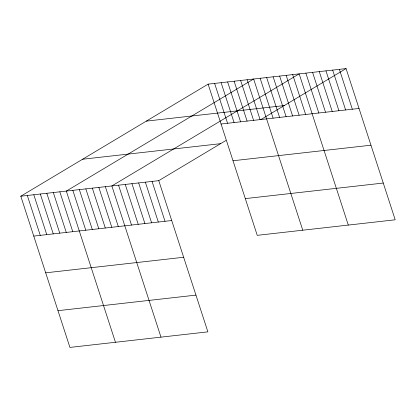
<?xml version="1.0" encoding="UTF-8"?>
<svg xmlns="http://www.w3.org/2000/svg" width="416" height="416" viewBox="0 0 416 416"><rect width="100%" height="100%" fill="white"/><g stroke="black" fill="none" stroke-linecap="round" stroke-linejoin="round"><path stroke-width="0.62" d="M225.878 140.499L158.761 180.658L207.886 331.854L69.924 347.412L20.8 196.212L208.114 84.146L346.076 68.588L395.2 219.788L257.239 235.342L208.114 84.146M260.91 119.543L346.076 68.588M146.302 121.129L284.258 105.576M221.068 124.015L359.029 108.462M82.612 159.229L220.574 143.676M233.007 160.753L370.963 145.2M20.8 196.212L158.761 180.658M245.305 198.604L383.261 183.05M33.753 236.085L171.714 220.527M45.692 272.823L183.648 257.265M57.99 310.674L195.946 295.116M339.373 69.347L352.326 109.216M332.67 70.101L345.628 109.97M325.972 70.855L338.926 110.729M319.27 71.614L332.223 111.483M312.567 72.368L325.525 112.237M305.869 73.122L318.822 112.996M348.296 225.077L299.166 73.876L111.852 185.947L160.982 337.142M292.661 74.615L305.62 114.483M286.161 75.348L299.114 115.216M279.656 76.081L292.609 115.95M273.151 76.814L286.109 116.683M266.651 77.548L279.604 117.416M260.146 78.281L273.099 118.149M302.765 230.209L253.64 79.014L66.326 191.079L115.456 342.274M247.135 79.747L260.094 119.616M240.635 80.48L253.588 120.349M234.13 81.214L247.083 121.082M227.625 81.947L240.578 121.815M221.12 82.68L234.078 122.548M214.62 83.413L227.573 123.282M152.058 181.412L165.012 221.286M145.356 182.172L158.314 222.04M138.658 182.926L151.611 222.794M131.955 183.68L144.908 223.553M125.252 184.439L138.211 224.307M118.555 185.193L131.508 225.061M105.347 186.68L118.305 226.548M98.847 187.413L111.8 227.282M92.342 188.146L105.295 228.015M85.836 188.88L98.795 228.748M79.336 189.613L92.29 229.486M72.831 190.346L85.784 230.22M59.821 191.812L72.779 231.686M53.321 192.546L66.274 232.419M46.816 193.279L59.769 233.152M40.31 194.012L53.264 233.886M33.805 194.745L46.764 234.619M27.305 195.478L40.258 235.352"/></g></svg>
